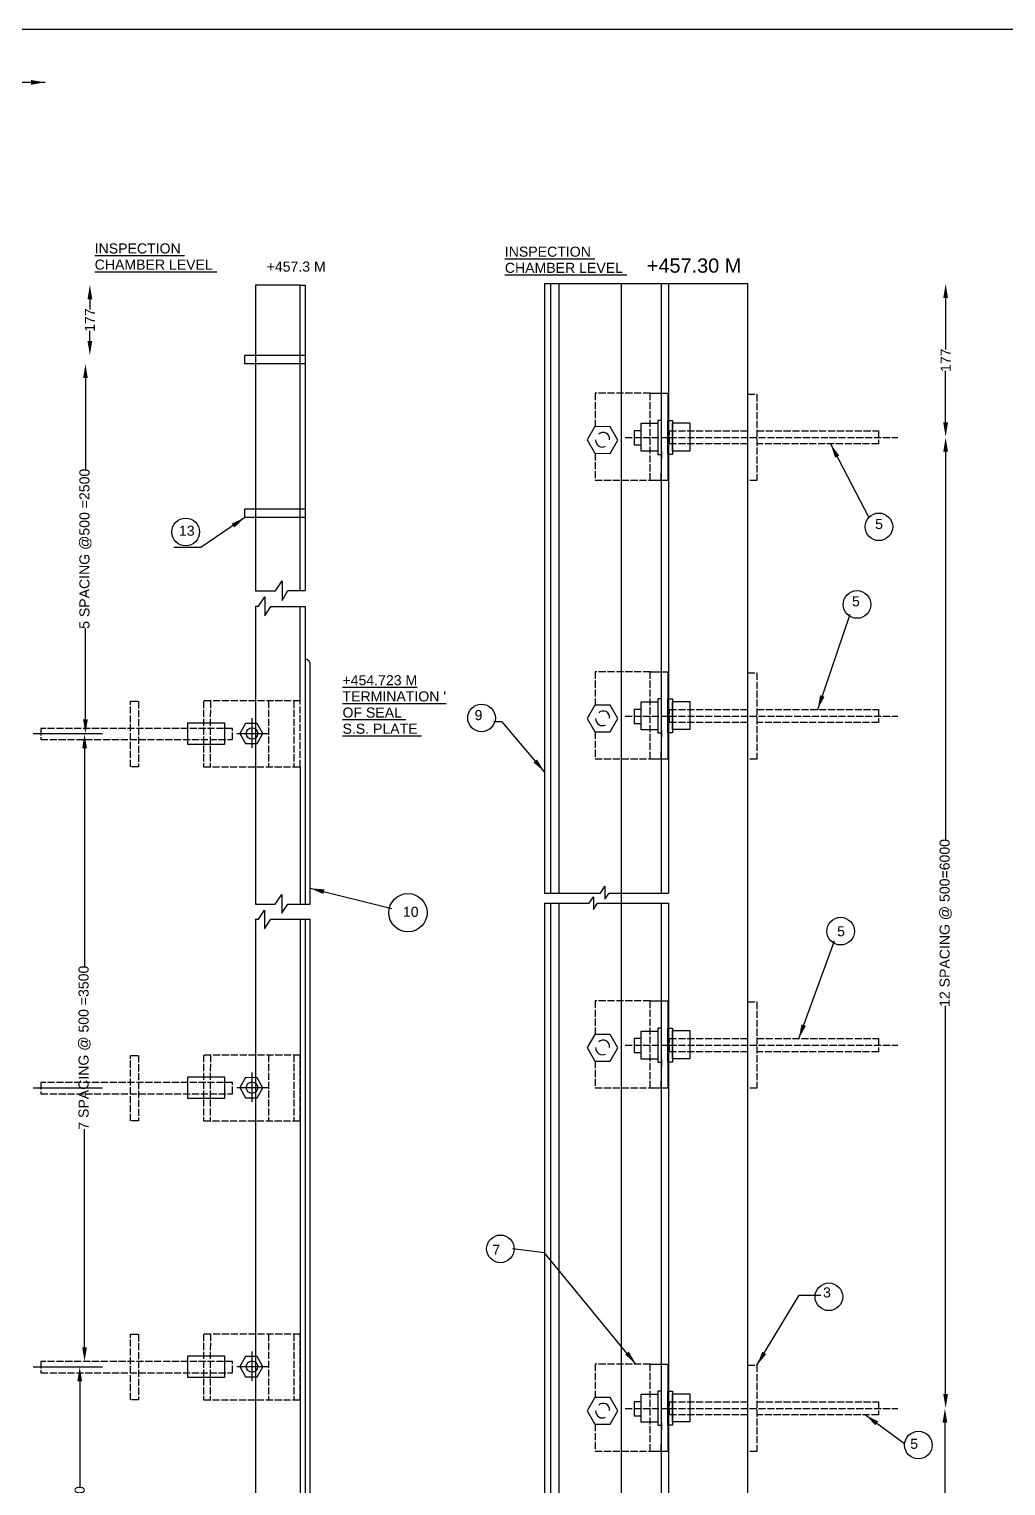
# Model space of a CAD drawing. Header units: millimetres. Extents: x 2281376 to 2613167, y 18301307 to 36806807.
# Drawn here: x 2379042 to 2461456, y 18368932 to 18491907 of the extents above; entities that cross this region are included whole.
import ezdxf

# ---------------------------------------------------------------- set-up
doc = ezdxf.new("R2010")
doc.units = ezdxf.units.MM
doc.header["$MEASUREMENT"] = 0
doc.linetypes.add('ACAD_ISO02W100', pattern=[15, 12, -3])
doc.layers.add('DRAWING', color=2, linetype='Continuous')
doc.styles.get("Standard").update_dxf_attribs({"font": 'arial.ttf', "height": 850})
doc.dimstyles.get("Standard").update_dxf_attribs({"dimtxt": 1200, "dimasz": 1200, "dimexe": 0.18, "dimexo": 0.0625, "dimgap": 0.09, "dimtad": 0, "dimdec": 0, "dimzin": 0, "dimdsep": 46, "dimtxsty": 'Standard', "dimcen": 0.09, "dimse1": 1, "dimse2": 1, "dimadec": 0, "dimazin": 0, "dimtfac": 1, "dimtdec": 0, "dimtofl": 0, "dimtmove": 0, "dimatfit": 3, "dimfxl": 1, "dimtolj": 1, "dimtzin": 0, "dimarcsym": 0})

# ---------------------------------------------------------------- blocks, each defined once
blk = doc.blocks.new('*D153')
at = {"layer": 'Defpoints', "color": 0, "transparency": 16777216}
for p in [(2432398, 18375462), (2456312, 18375462), (2432398, 18357055)]:
    blk.add_point(p, dxfattribs=at)
at = {"layer": 'DRAWING', "color": 0, "lineweight": -2, "transparency": 16777216}
for p, q in [((2456312, 18374262), (2456312, 18367203)), ((2456312, 18358255), (2456312, 18365314))]:
    blk.add_line(p, q, dxfattribs=at)
at = {"layer": 'DRAWING', "color": 0, "transparency": 16777216}
for points in [[(2456112, 18374262), (2456512, 18374262), (2456312, 18375462)], [(2456112, 18358255), (2456512, 18358255), (2456312, 18357055)]]:
    blk.add_solid(points, dxfattribs=at)
at = {"layer": 'DRAWING', "color": 0, "transparency": 16777216, "insert": (2456312, 18366259), "char_height": 850, "attachment_point": 5, "rotation": 90}
blk.add_mtext('\\A1;200', dxfattribs=at)
blk = doc.blocks.new('*D154')
at = {"layer": 'Defpoints', "color": 0, "transparency": 16777216}
for p in [(2432099, 18457425), (2456375, 18457425), (2432398, 18375479)]:
    blk.add_point(p, dxfattribs=at)
at = {"layer": 'DRAWING', "color": 0, "lineweight": -2, "transparency": 16777216}
for p, q in [((2456375, 18456225), (2456375, 18423447)), ((2456375, 18376679), (2456375, 18409456))]:
    blk.add_line(p, q, dxfattribs=at)
at = {"layer": 'DRAWING', "color": 0, "transparency": 16777216}
for points in [[(2456175, 18456225), (2456575, 18456225), (2456375, 18457425)], [(2456175, 18376679), (2456575, 18376679), (2456375, 18375479)]]:
    blk.add_solid(points, dxfattribs=at)
at = {"layer": 'DRAWING', "color": 0, "transparency": 16777216, "insert": (2456375, 18416452), "char_height": 850, "attachment_point": 5, "rotation": 90}
blk.add_mtext('\\A1;12 SPACING @ 500=6000', dxfattribs=at)
blk = doc.blocks.new('*D155')
at = {"layer": 'Defpoints', "color": 0, "transparency": 16777216}
for p in [(2432398, 18470403), (2431440, 18457502), (2456375, 18457502)]:
    blk.add_point(p, dxfattribs=at)
at = {"layer": 'DRAWING', "color": 0, "lineweight": -2, "transparency": 16777216}
for p, q in [((2456375, 18469203), (2456375, 18464852)), ((2456375, 18458702), (2456375, 18463053))]:
    blk.add_line(p, q, dxfattribs=at)
at = {"layer": 'DRAWING', "color": 0, "transparency": 16777216}
for points in [[(2456175, 18469203), (2456575, 18469203), (2456375, 18470403)], [(2456175, 18458702), (2456575, 18458702), (2456375, 18457502)]]:
    blk.add_solid(points, dxfattribs=at)
at = {"layer": 'DRAWING', "color": 0, "transparency": 16777216, "insert": (2456375, 18463952), "char_height": 850, "attachment_point": 5, "rotation": 90}
blk.add_mtext('\\A1;177', dxfattribs=at)
blk = doc.blocks.new('*D156')
at = {"layer": 'Defpoints', "color": 0, "transparency": 16777216}
for p in [(2400028, 18470306), (2384166, 18464386), (2399792, 18464386)]:
    blk.add_point(p, dxfattribs=at)
at = {"layer": 'DRAWING', "color": 0, "lineweight": -2, "transparency": 16777216}
for p, q in [((2384166, 18469106), (2384166, 18468245)), ((2384166, 18465586), (2384166, 18466447))]:
    blk.add_line(p, q, dxfattribs=at)
at = {"layer": 'DRAWING', "color": 0, "transparency": 16777216}
for points in [[(2383966, 18469106), (2384366, 18469106), (2384166, 18470306)], [(2383966, 18465586), (2384366, 18465586), (2384166, 18464386)]]:
    blk.add_solid(points, dxfattribs=at)
at = {"layer": 'DRAWING', "color": 0, "transparency": 16777216, "insert": (2384166, 18467346), "char_height": 850, "attachment_point": 5, "rotation": 90}
blk.add_mtext('\\A1;177', dxfattribs=at)
blk = doc.blocks.new('*D157')
at = {"layer": 'Defpoints', "color": 0, "transparency": 16777216}
for p in [(2399792, 18463644), (2383792, 18432434), (2398773, 18432434)]:
    blk.add_point(p, dxfattribs=at)
at = {"layer": 'DRAWING', "color": 0, "lineweight": -2, "transparency": 16777216}
for p, q in [((2383792, 18462444), (2383792, 18454744)), ((2383792, 18433634), (2383792, 18441334))]:
    blk.add_line(p, q, dxfattribs=at)
at = {"layer": 'DRAWING', "color": 0, "transparency": 16777216}
for points in [[(2383592, 18462444), (2383992, 18462444), (2383792, 18463644)], [(2383592, 18433634), (2383992, 18433634), (2383792, 18432434)]]:
    blk.add_solid(points, dxfattribs=at)
at = {"layer": 'DRAWING', "color": 0, "transparency": 16777216, "insert": (2383792, 18448039), "char_height": 850, "attachment_point": 5, "rotation": 90}
blk.add_mtext('\\A1;5 SPACING @500 =2500', dxfattribs=at)
blk = doc.blocks.new('*D158')
at = {"layer": 'Defpoints', "color": 0, "transparency": 16777216}
for p in [(2383792, 18432404), (2383718, 18379437), (2383792, 18379437)]:
    blk.add_point(p, dxfattribs=at)
at = {"layer": 'DRAWING', "color": 0, "lineweight": -2, "transparency": 16777216}
for p, q in [((2383718, 18431204), (2383718, 18412787)), ((2383718, 18380637), (2383718, 18399054))]:
    blk.add_line(p, q, dxfattribs=at)
at = {"layer": 'DRAWING', "color": 0, "transparency": 16777216}
for points in [[(2383518, 18431204), (2383918, 18431204), (2383718, 18432404)], [(2383518, 18380637), (2383918, 18380637), (2383718, 18379437)]]:
    blk.add_solid(points, dxfattribs=at)
at = {"layer": 'DRAWING', "color": 0, "transparency": 16777216, "insert": (2383718, 18405921), "char_height": 850, "attachment_point": 5, "rotation": 90}
blk.add_mtext('\\A1;7 SPACING @ 500 =3500', dxfattribs=at)
blk = doc.blocks.new('*D159')
at = {"layer": 'Defpoints', "color": 0, "transparency": 16777216}
for p in [(2383618, 18378960), (2383310, 18356866), (2383618, 18356866)]:
    blk.add_point(p, dxfattribs=at)
at = {"layer": 'DRAWING', "color": 0, "lineweight": -2, "transparency": 16777216}
for p, q in [((2383310, 18377760), (2383310, 18368858)), ((2383310, 18358066), (2383310, 18366968))]:
    blk.add_line(p, q, dxfattribs=at)
at = {"layer": 'DRAWING', "color": 0, "transparency": 16777216}
for points in [[(2383110, 18377760), (2383510, 18377760), (2383310, 18378960)], [(2383110, 18358066), (2383510, 18358066), (2383310, 18356866)]]:
    blk.add_solid(points, dxfattribs=at)
at = {"layer": 'DRAWING', "color": 0, "transparency": 16777216, "insert": (2383310, 18367913), "char_height": 850, "attachment_point": 5, "rotation": 90}
blk.add_mtext('\\A1;200', dxfattribs=at)

msp = doc.modelspace()

# ---------------------------------------------------------------- linework, layer by layer
at = {"layer": 'DRAWING', "color": 0}
for points in [[(2613166.6, 18301307), (2281375.8, 18301307), (2281375.8, 18491907.5), (2613166.6, 18491907.5)], [(2397243.6, 18464385.8), (2402339.5, 18464385.8), (2402339.5, 18463644), (2397243.6, 18463644)], [(2432398, 18458877), (2432099.1, 18458877), (2432099.1, 18456006.1), (2432398, 18456006.1)], [(2432945, 18458877), (2433317.6, 18458877), (2433317.6, 18456006.1), (2432945, 18456006.1)], [(2426117.4, 18457230.2), (2426762.5, 18456101.9), (2428062.1, 18456096.4), (2428716.7, 18457219.2), (2428071.7, 18458347.5), (2426772, 18458353)], [(2430673.4, 18457997.3), (2430100.8, 18457997.3), (2430100.8, 18456820.4), (2430673.4, 18456820.4)], [(2430673.4, 18458633.5), (2432099.1, 18458633.5), (2432099.1, 18456269.9), (2430673.4, 18456269.9)], [(2433317.6, 18458664), (2434789.9, 18458664), (2434789.9, 18456290.2), (2433317.6, 18456290.2)], [(2397243.6, 18451412.6), (2402339.5, 18451412.6), (2402339.5, 18450670.8), (2397243.6, 18450670.8)], [(2432398, 18435360), (2432099.1, 18435360), (2432099.1, 18432489.2), (2432398, 18432489.2)], [(2432945, 18435360), (2433317.6, 18435360), (2433317.6, 18432489.2), (2432945, 18432489.2)], [(2426117.4, 18433713.3), (2426762.5, 18432585), (2428062.1, 18432579.5), (2428716.7, 18433702.2), (2428071.7, 18434830.5), (2426772, 18434836)], [(2430673.4, 18434480.4), (2430100.8, 18434480.4), (2430100.8, 18433303.5), (2430673.4, 18433303.5)], [(2430673.4, 18435116.6), (2432099.1, 18435116.6), (2432099.1, 18432752.9), (2430673.4, 18432752.9)], [(2433317.6, 18435147), (2434789.9, 18435147), (2434789.9, 18432773.2), (2433317.6, 18432773.2)], [(2392436.9, 18433359.8), (2395511.8, 18433359.8), (2395511.8, 18431514.3), (2392436.9, 18431514.3)], [(2396812.6, 18432442.7), (2397299, 18431592), (2398278.9, 18431587.8), (2398772.5, 18432434.4), (2398286.2, 18433285.1), (2397306.2, 18433289.3)], [(2426117.4, 18405926), (2426762.5, 18404797.7), (2428062.1, 18404792.2), (2428716.7, 18405915), (2428071.7, 18407043.3), (2426772, 18407048.8)], [(2430673.4, 18407329.3), (2432099.1, 18407329.3), (2432099.1, 18404965.7), (2430673.4, 18404965.7)], [(2432398, 18407572.8), (2432099.1, 18407572.8), (2432099.1, 18404701.9), (2432398, 18404701.9)], [(2432945, 18407572.8), (2433317.6, 18407572.8), (2433317.6, 18404701.9), (2432945, 18404701.9)], [(2433317.6, 18407359.8), (2434789.9, 18407359.8), (2434789.9, 18404986), (2433317.6, 18404986)], [(2430673.4, 18406693.1), (2430100.8, 18406693.1), (2430100.8, 18405516.2), (2430673.4, 18405516.2)], [(2392436.9, 18403465.3), (2395511.8, 18403465.3), (2395511.8, 18401619.7), (2392436.9, 18401619.7)], [(2396812.6, 18402548.1), (2397299, 18401697.4), (2398278.9, 18401693.2), (2398772.5, 18402539.8), (2398286.2, 18403390.5), (2397306.2, 18403394.7)], [(2392436.9, 18379916.3), (2395511.8, 18379916.3), (2395511.8, 18378070.7), (2392436.9, 18378070.7)], [(2396812.6, 18378999.2), (2397299, 18378148.4), (2398278.9, 18378144.3), (2398772.5, 18378990.9), (2398286.2, 18379841.6), (2397306.2, 18379845.7)], [(2426117.4, 18375267.3), (2426762.5, 18374139), (2428062.1, 18374133.5), (2428716.7, 18375256.3), (2428071.7, 18376384.6), (2426772, 18376390.1)], [(2430673.4, 18376670.6), (2432099.1, 18376670.6), (2432099.1, 18374307), (2430673.4, 18374307)], [(2432398, 18376914.1), (2432099.1, 18376914.1), (2432099.1, 18374043.2), (2432398, 18374043.2)], [(2432945, 18376914.1), (2433317.6, 18376914.1), (2433317.6, 18374043.2), (2432945, 18374043.2)], [(2433317.6, 18376701), (2434789.9, 18376701), (2434789.9, 18374327.3), (2433317.6, 18374327.3)], [(2430673.4, 18376034.4), (2430100.8, 18376034.4), (2430100.8, 18374857.5), (2430673.4, 18374857.5)]]:
    msp.add_lwpolyline(points, close=True, dxfattribs=at)
for points in [[(2401909.9, 18444505.6), (2401909.9, 18470306), (2398145.4, 18470306), (2398145.4, 18444476.9)], [(2401909.9, 18470306), (2402339.5, 18470306), (2402339.5, 18444505.6)], [(2439670.9, 18357199.6), (2439670.9, 18470403.2), (2422521.8, 18470403.2), (2422521.8, 18418979.5)], [(2423072.2, 18418979.5), (2423072.2, 18470403.2)], [(2423754.7, 18418979.5), (2423754.7, 18470403.2)], [(2429011.9, 18357054.9), (2429011.9, 18470403.2)], [(2432398, 18418978.7), (2432398, 18470403.2)], [(2432987.2, 18470403.2), (2432987.2, 18418978.7)], [(2431439.8, 18461179.5), (2432945, 18461179.5)], [(2432398, 18458651.2), (2432398, 18461179.5)], [(2432945, 18461179.5), (2432945, 18453823.9)], [(2432398, 18456248.3), (2432348.7, 18453823.9)], [(2431439.8, 18453823.9), (2432945, 18453823.9)], [(2398145.4, 18444476.9), (2399817.6, 18444476.9), (2400378.7, 18445332.1), (2400378.7, 18443672), (2400882.2, 18444505.6), (2402339.5, 18444505.6)], [(2398145.4, 18443182.3), (2398393.4, 18443182.3), (2398928.3, 18443996.6), (2398928.3, 18442380.8), (2399444, 18443169.6), (2402339.5, 18443169.6)], [(2398145.4, 18443182.3), (2398145.4, 18418042)], [(2401909.9, 18435194.1), (2401909.9, 18443169.6)], [(2402339.5, 18443169.6), (2402339.5, 18418042)], [(2402743.1, 18418042), (2402743.1, 18438378.5), (2402662.7, 18438559.7), (2402522.9, 18438671.4), (2402339.5, 18438731.9)], [(2431439.8, 18437662.6), (2432945, 18437662.6)], [(2432398, 18435134.2), (2432398, 18437662.6)], [(2432945, 18437662.6), (2432945, 18430306.9)], [(2397843.7, 18433729.2), (2397843.7, 18431233.4)], [(2385244.1, 18432403.7), (2379370.6, 18432403.7)], [(2396558.7, 18432442.7), (2399207.6, 18432442.7)], [(2432398, 18432731.4), (2432348.7, 18430306.9)], [(2401909.9, 18429629.9), (2401909.9, 18418042)], [(2431439.8, 18430306.9), (2432945, 18430306.9)], [(2422521.8, 18418979.5), (2427242.6, 18418979.5), (2427623.4, 18419566.1), (2427623.4, 18418464), (2427993, 18418978.7), (2432987.2, 18418978.7)], [(2398145.4, 18418042), (2399808.9, 18418042), (2400362.5, 18418856.6), (2400362.5, 18417267.6), (2400875.9, 18418042), (2402743.1, 18418042)], [(2422521.8, 18418111.2), (2426284.1, 18418111.2), (2426670.3, 18418659.7), (2426670.3, 18417582.1), (2426993.9, 18418131.3), (2432987.2, 18418131.3)], [(2422521.8, 18418111.2), (2422521.8, 18357054.9), (2432987.2, 18357054.9)], [(2423072.2, 18357054.9), (2423072.2, 18418111.2)], [(2423754.7, 18357054.9), (2423754.7, 18418111.2)], [(2432398, 18357054.9), (2432398, 18418131.3)], [(2432987.2, 18418131.3), (2432987.2, 18357054.9)], [(2398145.4, 18416784.7), (2398403.1, 18416784.7), (2398902.1, 18417541.4), (2398902.1, 18415956.8), (2399445.6, 18416758), (2402743.1, 18416758)], [(2398145.4, 18416784.7), (2398145.4, 18356892.7), (2402743.1, 18356892.7)], [(2401909.9, 18416758), (2401909.9, 18356892.7)], [(2402339.5, 18416758), (2402339.5, 18356892.7)], [(2402743.1, 18356892.7), (2402743.1, 18416758)], [(2431439.8, 18409875.3), (2432945, 18409875.3)], [(2432398, 18407347), (2432398, 18409875.3)], [(2432945, 18409875.3), (2432945, 18402519.6)], [(2432398, 18404944.1), (2432348.7, 18402519.6)], [(2397843.7, 18403834.6), (2397843.7, 18401338.9)], [(2385244.1, 18402509.1), (2379370.6, 18402509.1)], [(2396558.7, 18402548.1), (2399207.6, 18402548.1)], [(2431439.8, 18402519.6), (2432945, 18402519.6)], [(2397843.7, 18380285.7), (2397843.7, 18377789.9)], [(2385244.1, 18378960.2), (2379370.6, 18378960.2)], [(2396558.7, 18378999.2), (2399207.6, 18378999.2)], [(2431439.8, 18379216.6), (2432945, 18379216.6)], [(2432398, 18376688.3), (2432398, 18379216.6)], [(2432945, 18379216.6), (2432945, 18371860.9)], [(2432398, 18374285.4), (2432348.7, 18371860.9)], [(2431439.8, 18371860.9), (2432945, 18371860.9)]]:
    msp.add_lwpolyline(points, dxfattribs=at)
at = {"layer": 'DRAWING', "color": 0, "linetype": 'ACAD_ISO02W100', "ltscale": 50}
for points in [[(2426792.7, 18456101.8), (2426791.4, 18453823.9), (2431439.8, 18453823.9), (2431439.8, 18461179.5), (2426795.7, 18461179.5), (2426794, 18458352.9)], [(2439670.9, 18456885.7), (2433078.5, 18456885.7), (2433078.5, 18458000.2), (2439670.9, 18458000.2)], [(2440450, 18458000.2), (2450709.4, 18458000.2), (2450709.4, 18456885.7), (2440450, 18456885.7)], [(2429331.8, 18457425.2), (2452344.4, 18457425.2)], [(2426792.7, 18432584.8), (2426791.4, 18430306.9), (2431439.8, 18430306.9), (2431439.8, 18437662.6), (2426795.7, 18437662.6), (2426794, 18434835.9)], [(2394337.3, 18435194.1), (2394307.6, 18429629.9)], [(2399246.9, 18435194.1), (2399246.9, 18429629.9)], [(2401382.9, 18435194.1), (2401382.9, 18429629.9)], [(2439670.9, 18433368.7), (2433078.5, 18433368.7), (2433078.5, 18434483.2), (2439670.9, 18434483.2)], [(2440450, 18434483.2), (2450709.4, 18434483.2), (2450709.4, 18433368.7), (2440450, 18433368.7)], [(2429331.8, 18433908.3), (2452344.4, 18433908.3)], [(2426792.7, 18404797.6), (2426791.4, 18402519.6), (2431439.8, 18402519.6), (2431439.8, 18409875.3), (2426795.7, 18409875.3), (2426794, 18407048.7)], [(2429331.8, 18406121), (2452344.4, 18406121)], [(2439670.9, 18405581.5), (2433078.5, 18405581.5), (2433078.5, 18406696), (2439670.9, 18406696)], [(2440450, 18406696), (2450709.4, 18406696), (2450709.4, 18405581.5), (2440450, 18405581.5)], [(2394337.3, 18405299.5), (2394307.6, 18399735.3)], [(2399246.9, 18405299.5), (2399246.9, 18399735.3)], [(2401382.9, 18405299.5), (2401382.9, 18399735.3)], [(2394337.3, 18381750.6), (2394307.6, 18376186.3)], [(2399246.9, 18381750.6), (2399246.9, 18376186.3)], [(2401382.9, 18381750.6), (2401382.9, 18376186.3)], [(2426792.7, 18374138.9), (2426791.4, 18371860.9), (2431439.8, 18371860.9), (2431439.8, 18379216.6), (2426795.7, 18379216.6), (2426794, 18376390)], [(2429331.8, 18375462.3), (2452344.4, 18375462.3)], [(2439670.9, 18374922.8), (2433078.5, 18374922.8), (2433078.5, 18376037.3), (2439670.9, 18376037.3)], [(2440450, 18376037.3), (2450709.4, 18376037.3), (2450709.4, 18374922.8), (2440450, 18374922.8)]]:
    msp.add_lwpolyline(points, dxfattribs=at)
for points in [[(2439670.9, 18461086.1), (2440450, 18461086.1), (2440450, 18453798.9), (2439670.9, 18453798.9)], [(2439670.9, 18437569.1), (2440450, 18437569.1), (2440450, 18430281.9), (2439670.9, 18430281.9)], [(2387606.6, 18435167.6), (2388270.1, 18435167.6), (2388270.1, 18429628.8), (2387606.6, 18429628.8)], [(2401909.9, 18435194.1), (2393758.4, 18435194.1), (2393758.4, 18429629.9), (2401909.9, 18429629.9)], [(2396190, 18432880.9), (2380025.3, 18432880.9), (2380025.3, 18431926.4), (2396190, 18431926.4)], [(2439670.9, 18409781.9), (2440450, 18409781.9), (2440450, 18402494.7), (2439670.9, 18402494.7)], [(2387606.6, 18405273), (2388270.1, 18405273), (2388270.1, 18399734.3), (2387606.6, 18399734.3)], [(2401909.9, 18405299.5), (2393758.4, 18405299.5), (2393758.4, 18399735.3), (2401909.9, 18399735.3)], [(2396190, 18402986.3), (2380025.3, 18402986.3), (2380025.3, 18402031.9), (2396190, 18402031.9)], [(2387606.6, 18381724.1), (2388270.1, 18381724.1), (2388270.1, 18376185.3), (2387606.6, 18376185.3)], [(2401909.9, 18381750.6), (2393758.4, 18381750.6), (2393758.4, 18376186.3), (2401909.9, 18376186.3)], [(2396190, 18379437.4), (2380025.3, 18379437.4), (2380025.3, 18378482.9), (2396190, 18378482.9)], [(2439670.9, 18379123.1), (2440450, 18379123.1), (2440450, 18371836), (2439670.9, 18371836)]]:
    msp.add_lwpolyline(points, close=True, dxfattribs=at)
at = {"layer": 'DRAWING', "color": 0}
for centre, radius in [((2392252.4, 18449460), 1166.5), ((2450741.7, 18449891.7), 1166.5), ((2448898.4, 18443337.1), 1166.5), ((2417212.3, 18433761.4), 1166.5), ((2397843.7, 18432442.7), 481), ((2411002.1, 18417314.1), 1619.5), ((2447511.5, 18415760.6), 1166.5), ((2397843.7, 18402548.1), 481), ((2418810.2, 18388940), 1166.5), ((2446522.2, 18384891.9), 1166.5), ((2397843.7, 18378999.2), 481), ((2454078.2, 18372375.1), 1166.5)]:
    msp.add_circle(centre, radius, dxfattribs=at)
for centre, radius, start, end in [((2427477.4, 18457320.7), 546, 351.839405, 133.961761), ((2427413.4, 18457193.9), 570.2, 176.546102, 298.032663), ((2427477.4, 18433803.8), 546, 351.839405, 133.961761), ((2427413.4, 18433677), 570.2, 176.546102, 298.032663), ((2427413.4, 18405889.7), 570.2, 176.546102, 298.032663), ((2427477.4, 18406016.5), 546, 351.839405, 133.961761), ((2427413.4, 18375231), 570.2, 176.546102, 298.032663), ((2427477.4, 18375357.8), 546, 351.839405, 133.961761)]:
    msp.add_arc(centre, radius, start, end, dxfattribs=at)

# ---------------------------------------------------------------- texts
for s, height, p in [('%%UINSPECTION ', 850, (2384573.5, 18472968)), ('%%UINSPECTION ', 850, (2419181.5, 18472696.5)), ('%%UCHAMBER LEVEL ', 850, (2384573.5, 18471602.6)), ('+457.3 M', 850, (2399083.5, 18471439.1)), ('+457.30 M', 1200, (2431164, 18471347.5)), ('%%UCHAMBER LEVEL ', 850, (2419181.5, 18471331)), ('5', 850, (2450426.2, 18449702.4)), ('13', 850, (2391683, 18449139.4)), ('5', 850, (2448471.7, 18443186.7)), ('%%U+454.723 M', 850, (2405482.8, 18436519.1)), ("%%UTERMINATION '", 850, (2405482.8, 18435153.7)), ('%%UOF SEAL ', 850, (2405482.8, 18433788.2)), ('9', 850, (2416629.2, 18433574.3)), ('%%US.S. PLATE ', 850, (2405482.8, 18432422.8)), ('10', 850, (2410583.7, 18416969.9)), ('5', 850, (2447216.6, 18415327.5)), ('7', 850, (2418126.2, 18388436.2)), ('3', 850, (2446032.1, 18384837.5)), ('5', 850, (2453389.7, 18372057.7))]:
    msp.add_text(s, height=height, dxfattribs=at).set_placement(p)

# ---------------------------------------------------------------- dimensions: what is measured, and where the dimension line sits
for base, p1, p2, text, picture, middle in [((2384165.9, 18464385.8), (2400027.7, 18470306), (2399791.5, 18464385.8), '177', '*D156', (2384165.9, 18467345.9)), ((2456374.8, 18457501.7), (2432398, 18470403.2), (2431439.8, 18457501.7), '177', '*D155', (2456374.8, 18463952.5)), ((2383792.2, 18432434.4), (2399791.5, 18463644), (2398772.5, 18432434.4), '5 SPACING @500 =2500', '*D157', (2383792.2, 18448039.2)), ((2456374.8, 18457425.2), (2432398, 18375478.7), (2432099.1, 18457425.2), '12 SPACING @ 500=6000', '*D154', (2456374.8, 18416451.9)), ((2383717.7, 18379437.4), (2383792.2, 18432403.7), (2383792.2, 18379437.4), '7 SPACING @ 500 =3500', '*D158', (2383717.7, 18405920.5)), ((2383310, 18356865.9), (2383617.7, 18378960.2), (2383617.7, 18356865.9), '200', '*D159', (2383310, 18367913)), ((2456312.3, 18375462.3), (2432398, 18357054.9), (2432398, 18375462.3), '200', '*D153', (2456312.3, 18366258.6))]:
    dim = msp.add_linear_dim(base=base, p1=p1, p2=p2, angle=90, text=text, dimstyle='Standard', dxfattribs=at)
    dim.commit()
    dim.dimension.update_dxf_attribs({"geometry": picture, "text_midpoint": middle})

# ---------------------------------------------------------------- leaders
for points in [[(2380404.6, 18487416.2), (2374173.3, 18487397.3)], [(2446667.7, 18456885.7), (2449869.8, 18450741.1)], [(2397243.6, 18450670.8), (2393526.7, 18448156.1), (2391244, 18448156.1)], [(2445579.7, 18434483.2), (2448306.3, 18442516.4)], [(2422521.8, 18429214.9), (2418950.2, 18433425.1), (2418253.3, 18433425.1)], [(2402743.1, 18419377.1), (2409655.7, 18417685.4)], [(2443984.5, 18406696), (2446985.6, 18414952.2)], [(2430245.1, 18379216.6), (2422521.8, 18388605.2), (2419827.8, 18388940.3)], [(2440450, 18379123.1), (2444025.4, 18385030.7), (2445834.3, 18385030.7)], [(2449600, 18374922.8), (2452890.7, 18372512.4)]]:
    msp.add_leader(points, dimstyle='Standard', override={"dimgap": 0.09, "dimtad": 0}, dxfattribs=at)

doc.saveas('drawing.dxf')
